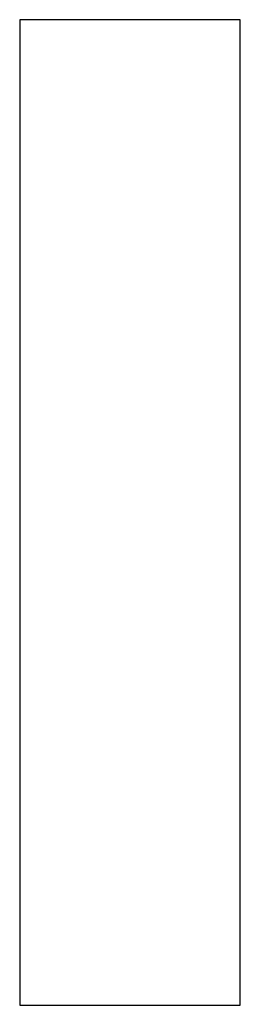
# Model space of a CAD drawing. Header units: millimetres. Extents: x -71 to 71, y -210 to 423.
import ezdxf

# ---------------------------------------------------------------- set-up
doc = ezdxf.new("R2010")
doc.units = ezdxf.units.MM

msp = doc.modelspace()

# ---------------------------------------------------------------- linework, layer by layer
at = {"layer": 'OuterContour'}
msp.add_lwpolyline([(-71, -210.24), (71, -210.24), (71, 423.34), (-71, 423.34)], close=True, dxfattribs=at)

doc.saveas('drawing.dxf')
